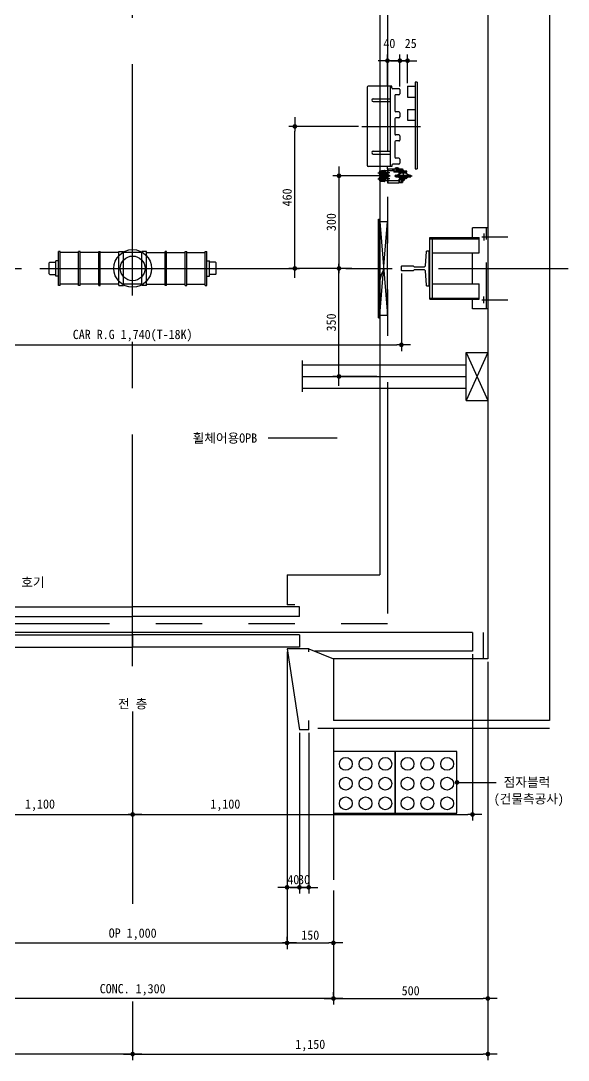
# Model space of a CAD drawing. Extents: x -9109 to 174251, y 57759 to 115528.
# Drawn here: x 144363 to 146136, y 110092 to 113459 of the extents above; entities that cross this region are included whole.
import ezdxf
from ezdxf.enums import TextEntityAlignment as Align

# ---------------------------------------------------------------- set-up
doc = ezdxf.new("R2010")
doc.units = 0
doc.header["$LTSCALE"] = 600
doc.header["$MEASUREMENT"] = 0
for name, pattern in [('CENTER', [2, 1.25, -0.25, 0.25, -0.25]), ('HIDDEN', [0.375, 0.25, -0.125]), ('PHANTOM', [2.5, 1.25, -0.25, 0.25, -0.25, 0.25, -0.25])]:
    doc.linetypes.add(name, pattern=pattern)
doc.layers.get('0').update_dxf_attribs({"linetype": 'CONTINUOUS'})
for name, color, linetype in [('1', 3, 'CONTINUOUS'), ('2', 4, 'HIDDEN'), ('3', 1, 'CENTER'), ('4', 6, 'PHANTOM'), ('6', 2, 'CONTINUOUS'), ('7', 7, 'CONTINUOUS'), ('A-DIMS', 7, 'CONTINUOUS')]:
    doc.layers.add(name, color=color, linetype=linetype)
doc.layers.add('A-MKXS-LEAD', color=7, linetype='CONTINUOUS', lineweight=25)
doc.layers.add('A-MKXS-TEXT1', color=3, linetype='CONTINUOUS', lineweight=25)
doc.styles.add('HY울릉도L', font='')
doc.styles.add('돋움체', font='')
doc.styles.get('HY울릉도L').set_extended_font_data('Dotum')
doc.styles.get('돋움체').set_extended_font_data('DotumChe')
doc.dimstyles.new('CDIM', dxfattribs={"dimtxt": 3, "dimasz": 1.5, "dimexe": 2, "dimexo": 1, "dimgap": 1, "dimtad": 1, "dimdec": 0, "dimrnd": 0.5, "dimzin": 0, "dimdsep": 32, "dimlunit": 6, "dimtxsty": 'HY울릉도L', "dimblk1": '_CIDOT', "dimblk2": '_CIDOT', "dimsah": 1, "dimcen": 5.5, "dimclrd": 2, "dimclre": 2, "dimclrt": 7, "dimadec": 0, "dimazin": 0, "dimtfac": 1, "dimtdec": 0, "dimtix": 1, "dimtmove": 2, "dimatfit": 1, "dimldrblk": '_CIDOT', "dimfxl": 1, "dimtolj": 1, "dimtzin": 0, "dimlwd": -1, "dimarcsym": 0})

# ---------------------------------------------------------------- blocks, each defined once
blk = doc.blocks.new('_CIDOT')
at = {"color": 0, "linetype": 'ByBlock'}
blk.add_line((2, 0), (-1, 0), dxfattribs=at)
at = {"color": 0, "linetype": 'ByBlock', "const_width": 0.5}
blk.add_lwpolyline([(-0.25, 0, 1), (0.25, 0, 1)], format="xyb", close=True, dxfattribs=at)
blk = doc.blocks.new('*D747')
at = {"layer": 'A-DIMS', "lineweight": -2, "transparency": 16777216}
for p, q in [((143855.5, 112639.6), (143855.5, 112389)), ((145595.5, 112639.6), (145595.5, 112389))]:
    blk.add_line(p, q, dxfattribs=at)
at = {"layer": 'A-DIMS', "transparency": 16777216}
blk.add_line((143870.5, 112409), (145580.5, 112409), dxfattribs=at)
at = {"layer": 'A-DIMS', "transparency": 16777216, "xscale": 15, "yscale": 15, "zscale": 15, "rotation": 180}
blk.add_blockref('_CIDOT', (143855.5, 112409), dxfattribs=at)
at = {"layer": 'A-DIMS', "transparency": 16777216, "xscale": 15, "yscale": 15, "zscale": 15}
blk.add_blockref('_CIDOT', (145595.5, 112409), dxfattribs=at)
at = {"layer": 'A-DIMS', "color": 3, "transparency": 16777216, "insert": (144725.5, 112438.7), "char_height": 30, "attachment_point": 5, "style": '돋움체'}
blk.add_mtext('\\A1;{\\C7;CAR R.G 1,740(T-18K)}', dxfattribs=at)
blk = doc.blocks.new('*D749')
at = {"layer": 'A-DIMS', "lineweight": -2, "transparency": 16777216}
for p, q in [((145540.5, 112956.6), (145373.5, 112956.6)), ((145435.3, 112656.6), (145373.5, 112656.6))]:
    blk.add_line(p, q, dxfattribs=at)
at = {"layer": 'A-DIMS', "transparency": 16777216}
blk.add_line((145393.5, 112941.6), (145393.5, 112671.6), dxfattribs=at)
at = {"layer": 'A-DIMS', "transparency": 16777216, "xscale": 15, "yscale": 15, "zscale": 15}
for p, rotation in [((145393.5, 112956.6), 90), ((145393.5, 112656.6), 270)]:
    blk.add_blockref('_CIDOT', p, dxfattribs=dict(at, rotation=rotation))
at = {"layer": 'A-DIMS', "color": 3, "transparency": 16777216, "insert": (145368.5, 112806.6), "char_height": 30, "attachment_point": 5, "rotation": 90, "style": '돋움체'}
blk.add_mtext('\\A1;300', dxfattribs=at)
blk = doc.blocks.new('*D750')
at = {"layer": 'A-DIMS', "lineweight": -2, "transparency": 16777216}
for p, q in [((145456.8, 113116.6), (145230.6, 113116.6)), ((145435.3, 112656.6), (145230.6, 112656.6))]:
    blk.add_line(p, q, dxfattribs=at)
at = {"layer": 'A-DIMS', "transparency": 16777216}
blk.add_line((145250.6, 112671.6), (145250.6, 113101.6), dxfattribs=at)
at = {"layer": 'A-DIMS', "transparency": 16777216, "xscale": 15, "yscale": 15, "zscale": 15}
for p, rotation in [((145250.6, 113116.6), 90), ((145250.6, 112656.6), 270)]:
    blk.add_blockref('_CIDOT', p, dxfattribs=dict(at, rotation=rotation))
at = {"layer": 'A-DIMS', "color": 3, "transparency": 16777216, "insert": (145225.6, 112886.6), "char_height": 30, "attachment_point": 5, "rotation": 90, "style": '돋움체'}
blk.add_mtext('\\A1;460', dxfattribs=at)
blk = doc.blocks.new('*D763')
at = {"layer": 'A-DIMS', "lineweight": -2, "transparency": 16777216}
for p, q in [((145225.5, 111364.6), (145225.5, 110451.6)), ((145375.5, 110641.6), (145375.5, 110451.6))]:
    blk.add_line(p, q, dxfattribs=at)
at = {"layer": 'A-DIMS', "transparency": 16777216}
blk.add_line((145240.5, 110471.6), (145360.5, 110471.6), dxfattribs=at)
at = {"layer": 'A-DIMS', "transparency": 16777216, "xscale": 15, "yscale": 15, "zscale": 15, "rotation": 180}
blk.add_blockref('_CIDOT', (145225.5, 110471.6), dxfattribs=at)
at = {"layer": 'A-DIMS', "transparency": 16777216, "xscale": 15, "yscale": 15, "zscale": 15}
blk.add_blockref('_CIDOT', (145375.5, 110471.6), dxfattribs=at)
at = {"layer": 'A-DIMS', "color": 3, "transparency": 16777216, "insert": (145300.5, 110496.6), "char_height": 30, "attachment_point": 5, "style": '돋움체'}
blk.add_mtext('\\A1;150', dxfattribs=at)
blk = doc.blocks.new('*D785')
at = {"layer": 'A-DIMS', "lineweight": -2, "transparency": 16777216}
for p, q in [((144075.5, 110641.6), (144075.5, 110271.6)), ((145375.5, 110641.6), (145375.5, 110271.6))]:
    blk.add_line(p, q, dxfattribs=at)
at = {"layer": 'A-DIMS', "transparency": 16777216}
blk.add_line((145360.5, 110291.6), (144090.5, 110291.6), dxfattribs=at)
at = {"layer": 'A-DIMS', "transparency": 16777216, "xscale": 15, "yscale": 15, "zscale": 15, "rotation": 180}
blk.add_blockref('_CIDOT', (144075.5, 110291.6), dxfattribs=at)
at = {"layer": 'A-DIMS', "transparency": 16777216, "xscale": 15, "yscale": 15, "zscale": 15}
blk.add_blockref('_CIDOT', (145375.5, 110291.6), dxfattribs=at)
at = {"layer": 'A-DIMS', "color": 3, "transparency": 16777216, "insert": (144725.5, 110319.5), "char_height": 30, "attachment_point": 5, "style": '돋움체'}
blk.add_mtext('\\A1;CONC. 1,300', dxfattribs=at)
blk = doc.blocks.new('*D764')
at = {"layer": 'A-DIMS', "lineweight": -2, "transparency": 16777216}
for p, q in [((144225.5, 110481.6), (144225.5, 110491.6)), ((145225.5, 110481.6), (145225.5, 110491.6))]:
    blk.add_line(p, q, dxfattribs=at)
at = {"layer": 'A-DIMS', "transparency": 16777216}
blk.add_line((144240.5, 110471.6), (145210.5, 110471.6), dxfattribs=at)
at = {"layer": 'A-DIMS', "transparency": 16777216, "xscale": 15, "yscale": 15, "zscale": 15, "rotation": 180}
blk.add_blockref('_CIDOT', (144225.5, 110471.6), dxfattribs=at)
at = {"layer": 'A-DIMS', "transparency": 16777216, "xscale": 15, "yscale": 15, "zscale": 15}
blk.add_blockref('_CIDOT', (145225.5, 110471.6), dxfattribs=at)
at = {"layer": 'A-DIMS', "color": 3, "transparency": 16777216, "insert": (144725.5, 110499.5), "char_height": 30, "attachment_point": 5, "style": '돋움체'}
blk.add_mtext('\\A1;OP 1,000', dxfattribs=at)
blk = doc.blocks.new('*D788')
at = {"layer": 'A-DIMS', "lineweight": -2, "transparency": 16777216}
for p, q in [((143575.5, 111381.6), (143575.5, 110091.6)), ((144725.5, 110281.4), (144725.5, 110091.6))]:
    blk.add_line(p, q, dxfattribs=at)
at = {"layer": 'A-DIMS', "transparency": 16777216}
blk.add_line((144710.5, 110111.6), (143590.5, 110111.6), dxfattribs=at)
at = {"layer": 'A-DIMS', "transparency": 16777216, "xscale": 15, "yscale": 15, "zscale": 15, "rotation": 180}
blk.add_blockref('_CIDOT', (143575.5, 110111.6), dxfattribs=at)
at = {"layer": 'A-DIMS', "transparency": 16777216, "xscale": 15, "yscale": 15, "zscale": 15}
blk.add_blockref('_CIDOT', (144725.5, 110111.6), dxfattribs=at)
at = {"layer": 'A-DIMS', "color": 3, "transparency": 16777216, "insert": (144150.5, 110139.4), "char_height": 30, "attachment_point": 5, "style": '돋움체'}
blk.add_mtext('\\A1;1,150', dxfattribs=at)
blk = doc.blocks.new('*D765')
at = {"layer": 'A-DIMS', "lineweight": -2, "transparency": 16777216}
for p, q in [((145875.5, 111381.6), (145875.5, 110271.6)), ((145375.5, 110301.6), (145375.5, 110311.6))]:
    blk.add_line(p, q, dxfattribs=at)
at = {"layer": 'A-DIMS', "transparency": 16777216}
blk.add_line((145390.5, 110291.6), (145860.5, 110291.6), dxfattribs=at)
at = {"layer": 'A-DIMS', "transparency": 16777216, "xscale": 15, "yscale": 15, "zscale": 15, "rotation": 180}
blk.add_blockref('_CIDOT', (145375.5, 110291.6), dxfattribs=at)
at = {"layer": 'A-DIMS', "transparency": 16777216, "xscale": 15, "yscale": 15, "zscale": 15}
blk.add_blockref('_CIDOT', (145875.5, 110291.6), dxfattribs=at)
at = {"layer": 'A-DIMS', "color": 3, "transparency": 16777216, "insert": (145625.5, 110316.6), "char_height": 30, "attachment_point": 5, "style": '돋움체'}
blk.add_mtext('\\A1;500', dxfattribs=at)
blk = doc.blocks.new('*D768')
at = {"layer": 'A-DIMS', "lineweight": -2, "transparency": 16777216}
for p, q in [((145265.5, 111151.8), (145265.5, 110631.6)), ((145295.5, 111151.8), (145295.5, 110631.6))]:
    blk.add_line(p, q, dxfattribs=at)
at = {"layer": 'A-DIMS', "transparency": 16777216}
for p, q in [((145250.5, 110651.6), (145235.5, 110651.6)), ((145265.5, 110651.6), (145295.5, 110651.6)), ((145310.5, 110651.6), (145325.5, 110651.6))]:
    blk.add_line(p, q, dxfattribs=at)
at = {"layer": 'A-DIMS', "transparency": 16777216, "xscale": 15, "yscale": 15, "zscale": 15}
blk.add_blockref('_CIDOT', (145265.5, 110651.6), dxfattribs=at)
at = {"layer": 'A-DIMS', "transparency": 16777216, "xscale": 15, "yscale": 15, "zscale": 15, "rotation": 180}
blk.add_blockref('_CIDOT', (145295.5, 110651.6), dxfattribs=at)
at = {"layer": 'A-DIMS', "color": 3, "transparency": 16777216, "insert": (145280.5, 110676.6), "char_height": 30, "attachment_point": 5, "style": '돋움체'}
blk.add_mtext('\\A1;30', dxfattribs=at)
blk = doc.blocks.new('*D769')
at = {"layer": 'A-DIMS', "lineweight": -2, "transparency": 16777216}
for p, q in [((145225.5, 111414.6), (145225.5, 110631.6)), ((145265.5, 111151.8), (145265.5, 110631.6))]:
    blk.add_line(p, q, dxfattribs=at)
at = {"layer": 'A-DIMS', "transparency": 16777216}
for p, q in [((145210.5, 110651.6), (145195.5, 110651.6)), ((145265.5, 110651.6), (145225.5, 110651.6)), ((145280.5, 110651.6), (145295.5, 110651.6))]:
    blk.add_line(p, q, dxfattribs=at)
at = {"layer": 'A-DIMS', "transparency": 16777216, "xscale": 15, "yscale": 15, "zscale": 15}
blk.add_blockref('_CIDOT', (145225.5, 110651.6), dxfattribs=at)
at = {"layer": 'A-DIMS', "transparency": 16777216, "xscale": 15, "yscale": 15, "zscale": 15, "rotation": 180}
blk.add_blockref('_CIDOT', (145265.5, 110651.6), dxfattribs=at)
at = {"layer": 'A-DIMS', "color": 3, "transparency": 16777216, "insert": (145245.5, 110676.6), "char_height": 30, "attachment_point": 5, "style": '돋움체'}
blk.add_mtext('\\A1;40', dxfattribs=at)
blk = doc.blocks.new('18K(89)')
at = {"layer": '1'}
blk.add_lwpolyline([(5.6, -57, 0.396891), (8.1, -54.6), (10.8, -8), (14.1, -4.8), (47.8, -4.8), (51, -8), (88, -8), (89, -7), (89, 7), (88, 8), (51, 8), (47.8, 4.7), (14.1, 4.7), (10.8, 8), (8.1, 54.6, 0.396891), (5.6, 57), (0, 57), (0, -57)], format="xyb", close=True, dxfattribs=at)
blk = doc.blocks.new('6본(GM2)')
at = {"layer": '2'}
for p, q in [((-240, -55), (-240, 55)), ((-235, 55), (-240, 55)), ((-235, -55), (-235, 55)), ((-175, 51), (-235, 51)), ((-175, -55), (-175, 55)), ((-170, 55), (-175, 55)), ((-170, -55), (-170, 55)), ((-110, 51), (-170, 51)), ((-110, -55), (-110, 55)), ((-110, 55), (-105, 55)), ((-105, -55), (-105, 55)), ((-45, 51), (-105, 51)), ((-45, -55), (-45, 55)), ((-45, 55), (-30, 55)), ((-30, -55), (-30, 55)), ((30, 51), (-30, 51)), ((30, -55), (30, 55)), ((45, 55), (30, 55)), ((45, -55), (45, 55)), ((45, 51), (105, 51)), ((105, -55), (105, 55)), ((110, 55), (105, 55)), ((110, -55), (110, 55)), ((110, 51), (170, 51)), ((170, -55), (170, 55)), ((170, 55), (175, 55)), ((175, -55), (175, 55)), ((175, 51), (235, 51)), ((235, -55), (235, 55)), ((235, 55), (240, 55)), ((240, -55), (240, 55)), ((-270, 18), (-268, 20)), ((-270, -18), (-270, 18)), ((-268, 20), (-248.8, 20)), ((-248.8, -25), (-248.8, 25)), ((-240, 25), (-248.8, 25)), ((240, 25), (248.8, 25)), ((248.8, -25), (248.8, 25)), ((268, 20), (248.8, 20)), ((270, 18), (268, 20)), ((270, -18), (270, 18)), ((-268, -20), (-270, -18)), ((-268, -20), (-248.8, -20)), ((-240, -25), (-248.8, -25)), ((240, -25), (248.8, -25)), ((268, -20), (248.8, -20)), ((268, -20), (270, -18)), ((-235, -55), (-240, -55)), ((-175, -51), (-235, -51)), ((-170, -55), (-175, -55)), ((-110, -51), (-170, -51)), ((-110, -55), (-105, -55)), ((-45, -51), (-105, -51)), ((-45, -55), (-30, -55)), ((30, -51), (-30, -51)), ((45, -55), (30, -55)), ((45, -51), (105, -51)), ((110, -55), (105, -55)), ((110, -51), (170, -51)), ((170, -55), (175, -55)), ((175, -51), (235, -51)), ((235, -55), (240, -55))]:
    blk.add_line(p, q, dxfattribs=at)
at = {"layer": '3'}
blk.add_line((-300, 0), (270, 0), dxfattribs=at)
blk = doc.blocks.new('GMCP')
for p, q in [((-35, -77.5), (-35, 77.5)), ((-35, 77.5), (35, 77.5)), ((-35, -77.5), (35, -77.5))]:
    blk.add_line(p, q)
at = {"layer": '1'}
for p, q in [((35, 77.5), (-35, -77.5)), ((-35, 77.5), (35, -77.5))]:
    blk.add_line(p, q, dxfattribs=at)
at = {"layer": '4'}
for p, q in [((-565, -49.7), (-565, 52)), ((-565, 37.5), (-35, 37.5)), ((-565, 0), (-35, 0)), ((-565, -37.5), (-35, -37.5))]:
    blk.add_line(p, q, dxfattribs=at)
blk = doc.blocks.new('*D770')
at = {"layer": 'A-DIMS', "lineweight": -2, "transparency": 16777216}
for p, q in [((145411.3, 112656.6), (145373.5, 112656.6)), ((145515.5, 112306.6), (145373.5, 112306.6))]:
    blk.add_line(p, q, dxfattribs=at)
at = {"layer": 'A-DIMS', "transparency": 16777216}
blk.add_line((145393.5, 112321.6), (145393.5, 112641.6), dxfattribs=at)
at = {"layer": 'A-DIMS', "transparency": 16777216, "xscale": 15, "yscale": 15, "zscale": 15}
for p, rotation in [((145393.5, 112656.6), 90), ((145393.5, 112306.6), 270)]:
    blk.add_blockref('_CIDOT', p, dxfattribs=dict(at, rotation=rotation))
at = {"layer": 'A-DIMS', "color": 3, "transparency": 16777216, "insert": (145368.5, 112481.6), "char_height": 30, "attachment_point": 5, "rotation": 90, "style": '돋움체'}
blk.add_mtext('\\A1;350', dxfattribs=at)
blk = doc.blocks.new('*D771')
at = {"layer": 'A-DIMS', "lineweight": -2, "transparency": 16777216}
for p, q in [((145875.5, 111381.6), (145875.5, 110091.6)), ((144725.5, 110281.4), (144725.5, 110091.6))]:
    blk.add_line(p, q, dxfattribs=at)
at = {"layer": 'A-DIMS', "transparency": 16777216}
blk.add_line((144740.5, 110111.6), (145860.5, 110111.6), dxfattribs=at)
at = {"layer": 'A-DIMS', "transparency": 16777216, "xscale": 15, "yscale": 15, "zscale": 15, "rotation": 180}
blk.add_blockref('_CIDOT', (144725.5, 110111.6), dxfattribs=at)
at = {"layer": 'A-DIMS', "transparency": 16777216, "xscale": 15, "yscale": 15, "zscale": 15}
blk.add_blockref('_CIDOT', (145875.5, 110111.6), dxfattribs=at)
at = {"layer": 'A-DIMS', "color": 3, "transparency": 16777216, "insert": (145300.5, 110139.4), "char_height": 30, "attachment_point": 5, "style": '돋움체'}
blk.add_mtext('\\A1;1,150', dxfattribs=at)
blk = doc.blocks.new('*D774')
at = {"layer": 'A-DIMS', "lineweight": -2, "transparency": 16777216}
for p, q in [((143625.5, 111406.6), (143625.5, 110867.6)), ((144725.5, 111221.2), (144725.5, 110867.6))]:
    blk.add_line(p, q, dxfattribs=at)
at = {"layer": 'A-DIMS', "transparency": 16777216}
blk.add_line((143640.5, 110887.6), (144710.5, 110887.6), dxfattribs=at)
at = {"layer": 'A-DIMS', "transparency": 16777216, "xscale": 15, "yscale": 15, "zscale": 15, "rotation": 180}
blk.add_blockref('_CIDOT', (143625.5, 110887.6), dxfattribs=at)
at = {"layer": 'A-DIMS', "transparency": 16777216, "xscale": 15, "yscale": 15, "zscale": 15}
blk.add_blockref('_CIDOT', (144725.5, 110887.6), dxfattribs=at)
at = {"layer": 'A-DIMS', "color": 3, "transparency": 16777216, "insert": (144425.5, 110917.6), "char_height": 30, "attachment_point": 5, "style": '돋움체'}
blk.add_mtext('\\A1;1,100', dxfattribs=at)
blk = doc.blocks.new('*D775')
at = {"layer": 'A-DIMS', "lineweight": -2, "transparency": 16777216}
for p, q in [((145825.5, 111406.6), (145825.5, 110867.6)), ((144725.5, 111221.2), (144725.5, 110867.6))]:
    blk.add_line(p, q, dxfattribs=at)
at = {"layer": 'A-DIMS', "transparency": 16777216}
blk.add_line((144740.5, 110887.6), (145810.5, 110887.6), dxfattribs=at)
at = {"layer": 'A-DIMS', "transparency": 16777216, "xscale": 15, "yscale": 15, "zscale": 15, "rotation": 180}
blk.add_blockref('_CIDOT', (144725.5, 110887.6), dxfattribs=at)
at = {"layer": 'A-DIMS', "transparency": 16777216, "xscale": 15, "yscale": 15, "zscale": 15}
blk.add_blockref('_CIDOT', (145825.5, 110887.6), dxfattribs=at)
at = {"layer": 'A-DIMS', "color": 3, "transparency": 16777216, "insert": (145025.5, 110917.6), "char_height": 30, "attachment_point": 5, "style": '돋움체'}
blk.add_mtext('\\A1;1,100', dxfattribs=at)
blk = doc.blocks.new('35')
at = {"layer": '2'}
blk.add_line((-35, 0), (-35, -85), dxfattribs=at)
blk = doc.blocks.new('CBR')
for p, q in [((0, 131.2), (-50, 131.2)), ((-50, 100), (-50, 131.2)), ((-28, 50), (-28, 100)), ((-50, -50), (-50, 50)), ((-28, -100), (-28, -50)), ((-50, -131.2), (-50, -100)), ((0, -131.2), (-50, -131.2))]:
    blk.add_line(p, q)
at = {"layer": '1', "color": 7}
for p, q in [((-13.5, 113.1), (-13.5, 90.5)), ((64.2, 100.9), (-19.7, 100.9)), ((-13.5, -113.1), (-13.5, -90.5)), ((64.2, -102.8), (-19.7, -102.8))]:
    blk.add_line(p, q, dxfattribs=at)
at = {"layer": '2'}
blk.add_line((-4, -131.2), (-4, 131.2), dxfattribs=at)
blk = doc.blocks.new('*D993')
at = {"layer": 'A-DIMS', "lineweight": -2, "transparency": 16777216}
for p, q in [((145550.5, 113245.9), (145550.5, 113349.5)), ((145590.5, 113245.9), (145590.5, 113349.5))]:
    blk.add_line(p, q, dxfattribs=at)
at = {"layer": 'A-DIMS', "transparency": 16777216}
for p, q in [((145535.5, 113329.5), (145520.5, 113329.5)), ((145590.5, 113329.5), (145550.5, 113329.5)), ((145605.5, 113329.5), (145620.5, 113329.5))]:
    blk.add_line(p, q, dxfattribs=at)
at = {"layer": 'A-DIMS', "transparency": 16777216, "xscale": 15, "yscale": 15, "zscale": 15}
blk.add_blockref('_CIDOT', (145550.5, 113329.5), dxfattribs=at)
at = {"layer": 'A-DIMS', "transparency": 16777216, "xscale": 15, "yscale": 15, "zscale": 15, "rotation": 180}
blk.add_blockref('_CIDOT', (145590.5, 113329.5), dxfattribs=at)
at = {"layer": 'A-DIMS', "color": 3, "transparency": 16777216, "insert": (145556.5, 113385.3), "char_height": 30, "attachment_point": 5, "style": '돋움체'}
blk.add_mtext('\\A1;40', dxfattribs=at)
blk = doc.blocks.new('*D994')
at = {"layer": 'A-DIMS', "lineweight": -2, "transparency": 16777216}
for p, q in [((145590.5, 113245.8), (145590.5, 113349.5)), ((145615.5, 113256.6), (145615.5, 113349.5))]:
    blk.add_line(p, q, dxfattribs=at)
at = {"layer": 'A-DIMS', "transparency": 16777216}
for p, q in [((145575.5, 113329.5), (145560.5, 113329.5)), ((145590.5, 113329.5), (145615.5, 113329.5)), ((145630.5, 113329.5), (145645.5, 113329.5))]:
    blk.add_line(p, q, dxfattribs=at)
at = {"layer": 'A-DIMS', "transparency": 16777216, "xscale": 15, "yscale": 15, "zscale": 15}
blk.add_blockref('_CIDOT', (145590.5, 113329.5), dxfattribs=at)
at = {"layer": 'A-DIMS', "transparency": 16777216, "xscale": 15, "yscale": 15, "zscale": 15, "rotation": 180}
blk.add_blockref('_CIDOT', (145615.5, 113329.5), dxfattribs=at)
at = {"layer": 'A-DIMS', "color": 3, "transparency": 16777216, "insert": (145625.7, 113385.3), "char_height": 30, "attachment_point": 5, "style": '돋움체'}
blk.add_mtext('\\A1;25', dxfattribs=at)
blk = doc.blocks.new('HOPB')
at = {"color": 7}
for p, q in [((-4, -160), (-4, 160)), ((-4, -160), (-4, 160)), ((0, -160), (0, 160)), ((0, -160), (0, 160)), ((25, -152), (25, 152))]:
    blk.add_line(p, q, dxfattribs=at)
for p, q in [((-4, 160), (0, 160)), ((0, 152), (25, 152)), ((-4, -160), (0, -160)), ((0, -152), (25, -152))]:
    blk.add_line(p, q)
at = {"layer": '1'}
for p, q in [((0, 152), (25, -152)), ((0, -152), (25, 152))]:
    blk.add_line(p, q, dxfattribs=at)

msp = doc.modelspace()

# ---------------------------------------------------------------- linework, layer by layer
for p, q in [((146075.5, 114491.6), (146075.5, 111191.6)), ((145875.5, 114291.6), (145875.5, 111391.6)), ((145525.5, 113763.6), (145525.5, 111663.6)), ((145525.5, 112971.1), (145525.5, 112972.6)), ((145526, 112973.1), (145541, 112974)), ((145570.6, 112972.5), (145530.6, 112972.5)), ((145530.6, 112972.5), (145530.6, 112968.4)), ((145535.6, 112968.4), (145530.6, 112968.4)), ((145530.8, 112969.5), (145541, 112970)), ((145530.8, 112968.3), (145542.2, 112968.8)), ((145531.2, 112970.5, 1.1), (145531.6, 112970.1, 1.1)), ((145531.6, 112970.1, 1.1), (145531.6, 112967.9, 1.1)), ((145535.6, 112968.4), (145535.6, 112963.4)), ((145541, 112975), (145542.2, 112975)), ((145541, 112974), (145541, 112975)), ((145541, 112971.2), (145542.2, 112971.2)), ((145541, 112970), (145541, 112971.2)), ((145542.2, 112956.8), (145542.2, 112975)), ((145543.8, 112972.5), (145543.8, 112959.3)), ((145550, 112979.6), (145550, 112933.6)), ((145550, 112979.6), (145585, 112979.6)), ((145551.6, 112972.5), (145551.6, 112940.2)), ((145566.6, 112979.1), (145566.6, 112975.9)), ((145566.6, 112979.1), (145589, 112979.1)), ((145566.6, 112975.9), (145570.6, 112975.9)), ((145570.6, 112979.1), (145570.6, 112968.4)), ((145612.6, 112971.6), (145570.6, 112971.6)), ((145612.6, 112968.4), (145570.6, 112968.4)), ((145575.1, 112982.1), (145586.1, 112982.1)), ((145575.1, 112982.1), (145575.1, 112979.1)), ((145579.1, 112979.1), (145579.1, 112971.6)), ((145579.1, 112975.9), (145587.1, 112975.9)), ((145579.1, 112974.9), (145587.1, 112974.9)), ((145580.1, 112971.5), (145580.1, 112976.8)), ((145587.1, 112977.8), (145581.1, 112977.8)), ((145587.1, 112970.5), (145581.1, 112970.5)), ((145586.1, 112982.1), (145586.1, 112979.1)), ((145587.1, 112978.7), (145587.1, 112971.6)), ((145587.1, 112978.7), (145595.1, 112978.7)), ((145587.1, 112970.5), (145587.1, 112977.8)), ((145587.1, 112975.7), (145592.1, 112975.7)), ((145587.1, 112972.7), (145592.1, 112972.7)), ((145587.1, 112968.4), (145587.1, 112964.5)), ((145589, 112979.1), (145589, 112978.7)), ((145592.1, 112972.7), (145592.1, 112975.7)), ((145595.1, 112978.7), (145598.6, 112978.7)), ((145595.1, 112978.7), (145595.1, 112971.6)), ((145595.1, 112968.4), (145595.1, 112966.4)), ((145607.1, 112968.4), (145596.1, 112968.4)), ((145596.1, 112968.4), (145596.1, 112966.4)), ((145598.6, 112978.7), (145598.6, 112971.6)), ((145607.1, 112968.4), (145607.1, 112966.4)), ((145612.6, 112968.4), (145612.6, 112971.6)), ((145640.5, 112979.4), (145646.5, 112979.4)), ((145525.5, 112959.3), (145525.5, 112960.7)), ((145525.5, 112952), (145525.5, 112953.5)), ((145525.5, 112940.2), (145525.5, 112941.6)), ((145526, 112958.8), (145541, 112957.8)), ((145526, 112954), (145541, 112954.9)), ((145526, 112939.7), (145541, 112938.7)), ((145529.9, 112966.7, 1.1), (145527.3, 112966.7, 1.1)), ((145529.9, 112965.2, 1.1), (145527.3, 112965.2, 1.1)), ((145529.9, 112947.6, 1.1), (145527.3, 112947.6, 1.1)), ((145529.9, 112946.1, 1.1), (145527.3, 112946.1, 1.1)), ((145529.9, 112966.7, 1.1), (145529.9, 112965.2, 1.1)), ((145529.9, 112947.6, 1.1), (145529.9, 112946.1, 1.1)), ((145535.6, 112963.4), (145530.6, 112963.4)), ((145530.6, 112963.4), (145530.6, 112959.3)), ((145551.6, 112959.3), (145530.6, 112959.3)), ((145551.6, 112953.4), (145530.6, 112953.4)), ((145530.6, 112953.4), (145530.6, 112949.3)), ((145535.6, 112949.3), (145530.6, 112949.3)), ((145530.6, 112944.3), (145530.6, 112940.2)), ((145535.6, 112944.3), (145530.6, 112944.3)), ((145587.1, 112940.2), (145530.6, 112940.2)), ((145530.8, 112963.6), (145542.2, 112963)), ((145530.8, 112962.3), (145541, 112961.8)), ((145530.8, 112950.4), (145541, 112950.9)), ((145530.8, 112949.2), (145542.2, 112949.7)), ((145530.8, 112944.5), (145542.2, 112943.9)), ((145530.8, 112943.2), (145541, 112942.7)), ((145531.2, 112961.3, 1.1), (145531.6, 112961.7, 1.1)), ((145531.2, 112951.4, 1.1), (145531.6, 112951, 1.1)), ((145531.2, 112942.2, 1.1), (145531.6, 112942.6, 1.1)), ((145543.1, 112967.9, 0.3), (145531.6, 112967.9, 4.2)), ((145543.1, 112963.9, 0.3), (145531.6, 112963.9, 4.2)), ((145531.6, 112963.9, 1.1), (145531.6, 112961.7, 1.1)), ((145531.6, 112951, 1.1), (145531.6, 112948.8, 1.1)), ((145543.1, 112948.8, 0.3), (145531.6, 112948.8, 4.2)), ((145543.1, 112944.8, 0.3), (145531.6, 112944.8, 4.2)), ((145531.6, 112944.8, 1.1), (145531.6, 112942.6, 1.1)), ((145535.6, 112949.3), (145535.6, 112944.3)), ((145543.2, 112957.5, 1.4), (145540, 112957.5, 1.4)), ((145543.2, 112955.6, 1.4), (145540, 112955.6, 1.4)), ((145541, 112960.7), (145541, 112961.8)), ((145541, 112960.7), (145542.2, 112960.7)), ((145541, 112956.8), (145541, 112957.8)), ((145541, 112956.8), (145542.2, 112956.8)), ((145541, 112955.9), (145542.2, 112955.9)), ((145541, 112954.9), (145541, 112955.9)), ((145541, 112952.1), (145542.2, 112952.1)), ((145541, 112950.9), (145541, 112952.1)), ((145541, 112941.6), (145541, 112942.7)), ((145541, 112941.6), (145542.2, 112941.6)), ((145541, 112937.7), (145541, 112938.7)), ((145541, 112937.7), (145542.2, 112937.7)), ((145542.2, 112937.7), (145542.2, 112955.9)), ((145543.6, 112967.4), (145543.1, 112967.9)), ((145543.6, 112964.4), (145543.1, 112963.9)), ((145543.6, 112948.3), (145543.1, 112948.8)), ((145543.6, 112945.3), (145543.1, 112944.8)), ((145543.2, 112955.6, 1.4), (145543.2, 112957.5, 1.4)), ((145543.6, 112964.4), (145543.6, 112967.4)), ((145543.6, 112945.3), (145543.6, 112948.3)), ((145543.8, 112953.4), (145543.8, 112940.2)), ((145544.9, 112962.3, 1.4), (145545.4, 112961.8, 1.4)), ((145544.9, 112950.9, 1.4), (145545.4, 112951.4, 1.4)), ((145545.4, 112959.1, 1.4), (145545.4, 112961.8, 1.4)), ((145546.1, 112959.1, 5.1), (145545.4, 112959.1, 5.3)), ((145545.4, 112951.4, 1.4), (145545.4, 112954.1, 1.4)), ((145546.1, 112954.1, 5.1), (145545.4, 112954.1, 5.3)), ((145547.4, 112959.1, 4.7), (145547, 112959.1, 4.8)), ((145547.4, 112954.1, 4.7), (145547, 112954.1, 4.8)), ((145554.8, 112959.1, 1.7), (145548.4, 112959.1, 4.3)), ((145554.8, 112954.1, 1.7), (145548.4, 112954.1, 4.3)), ((145555.4, 112958.5, 1.4), (145554.8, 112959.1, 1.4)), ((145555.4, 112954.7, 1.4), (145554.8, 112954.1, 1.4)), ((145555.4, 112958.5, 1.4), (145555.4, 112954.7, 1.4)), ((145576.6, 112958.1), (145576.6, 112954.6)), ((145577.6, 112959.1), (145625.6, 112959.1)), ((145577.6, 112953.6), (145625.6, 112953.6)), ((145587.1, 112964.5), (145591.9, 112964.5)), ((145587.1, 112945.9), (145595.1, 112945.9)), ((145587.1, 112945.9), (145587.1, 112934.5)), ((145610.6, 112966.4), (145592.6, 112966.4)), ((145592.6, 112966.4), (145592.6, 112965.1)), ((145610.6, 112965.4), (145592.6, 112965.4)), ((145592.6, 112947.7), (145592.6, 112946.4)), ((145610.6, 112947.4), (145592.6, 112947.4)), ((145610.6, 112946.4), (145592.6, 112946.4)), ((145595.1, 112946.4), (145595.1, 112934.5)), ((145596.1, 112946.4), (145596.1, 112945.4)), ((145607.1, 112945.4), (145596.1, 112945.4)), ((145606.1, 112944.9), (145597.1, 112944.9)), ((145597.1, 112944.9), (145597.1, 112944.4)), ((145606.1, 112944.4), (145597.1, 112944.4)), ((145598.6, 112945.4), (145598.6, 112944.9)), ((145598.6, 112944.4), (145598.6, 112942.4)), ((145599.6, 112941.4), (145598.6, 112942.4)), ((145598.6, 112942.2), (145598.6, 112934.5)), ((145603.6, 112941.4), (145599.6, 112941.4)), ((145604.6, 112942.4), (145603.6, 112941.4)), ((145604.6, 112945.4), (145604.6, 112944.9)), ((145604.6, 112944.4), (145604.6, 112942.4)), ((145606.1, 112944.9), (145606.1, 112944.4)), ((145607.1, 112946.4), (145607.1, 112945.4)), ((145610.6, 112966.4), (145610.6, 112965.1)), ((145610.6, 112947.7), (145610.6, 112946.4)), ((145626.6, 112958.1), (145626.6, 112954.6)), ((145550, 112933.6), (145585, 112933.6)), ((145587.1, 112934.5), (145595.1, 112934.5)), ((145595.1, 112934.5), (145598.6, 112934.5)), ((145225.5, 111663.6), (145225.5, 111566.6)), ((145225.5, 111663.6), (145525.5, 111663.6)), ((144185.5, 111560.6), (144725.5, 111560.6)), ((145265.5, 111560.6), (144725.5, 111560.6)), ((145250.5, 111566.6), (145225.5, 111566.6)), ((145265.5, 111528.6), (145265.5, 111560.6)), ((145825.5, 111476.6), (143625.5, 111476.6)), ((145825.5, 111476.6), (145825.5, 111416.6)), ((145295.5, 111424.6), (145375.5, 111391.6)), ((145375.5, 111391.6), (145375.5, 111191.6))]:
    msp.add_line(p, q)
at = {"color": 0}
for p, q in [((145484.5, 113243.6), (145484.5, 112989.6)), ((145564.5, 113246.6), (145487.5, 113246.6)), ((145559.5, 113246.6), (145559.5, 112986.6)), ((145564.5, 113241.8), (145564.5, 113246.6)), ((145587.5, 113238.8), (145567.5, 113238.8)), ((145587.5, 113238.8), (145577.5, 113238.8)), ((145615.5, 113246.6), (145615.5, 113211.6)), ((145615.5, 113246.6), (145640.5, 113246.6)), ((145646.5, 113260.1), (145640.5, 113260.1)), ((145640.5, 113260.1), (145640.5, 112979.4)), ((145640.5, 113246.6), (145640.5, 113211.6)), ((145646.5, 113260.1), (145646.5, 112979.4)), ((145504, 113206.1), (145559.5, 113206.1)), ((145574.5, 113216.4), (145574.5, 113166.8)), ((145587.5, 113219.4), (145577.5, 113219.4)), ((145587.5, 113219.4), (145577.5, 113219.4)), ((145590.5, 113235.8), (145590.5, 113222.4)), ((145615.5, 113211.6), (145640.5, 113211.6)), ((145504, 113197.1), (145559.5, 113197.1)), ((145615.5, 113171.6), (145615.5, 113136.6)), ((145615.5, 113171.6), (145640.5, 113171.6)), ((145640.5, 113171.6), (145640.5, 113136.6)), ((145574.5, 113141.4), (145574.5, 113091.8)), ((145587.5, 113163.8), (145577.5, 113163.8)), ((145587.5, 113144.4), (145577.5, 113144.4)), ((145590.5, 113160.8), (145590.5, 113147.4)), ((145615.5, 113136.6), (145640.5, 113136.6)), ((145587.5, 113088.8), (145577.5, 113088.8)), ((145587.5, 113069.4), (145577.5, 113069.4)), ((145590.5, 113085.8), (145590.5, 113072.4)), ((145504, 113036.1), (145559.5, 113036.1)), ((145574.5, 113066.4), (145574.5, 113016.8)), ((145504, 113027.1), (145559.5, 113027.1)), ((145587.5, 113013.8), (145577.5, 113013.8)), ((145590.5, 113010.8), (145590.5, 112997.4)), ((145564.5, 112986.6), (145487.5, 112986.6)), ((145564.5, 112991.4), (145564.5, 112986.6)), ((145587.5, 112994.4), (145567.5, 112994.4))]:
    msp.add_line(p, q, dxfattribs=at)
at = {"color": 3}
msp.add_line((145595.5, 112631.3), (145595.5, 112475.3), dxfattribs=at)
at = {"color": 7}
for p, q in [((144725.5, 111528.6), (144725.5, 111560.6)), ((144725.5, 111528.6), (144725.5, 111560.6)), ((144725.5, 111528.6), (144725.5, 111560.6)), ((144725.5, 111528.6), (144725.5, 111560.6)), ((144185.5, 111528.6), (144725.5, 111528.6)), ((145265.5, 111528.6), (144725.5, 111528.6)), ((144185.5, 111469.6), (144725.5, 111469.6)), ((145265.5, 111469.6), (144725.5, 111469.6)), ((144725.5, 111469.6), (144725.5, 111429.6)), ((144725.5, 111469.6), (144725.5, 111429.6)), ((145265.5, 111469.6), (145265.5, 111429.6)), ((144185.5, 111429.6), (144725.5, 111429.6)), ((145265.5, 111429.6), (144725.5, 111429.6)), ((145225.5, 111424.6), (145265.5, 111161.8)), ((145295.5, 111424.6), (145225.5, 111424.6)), ((145295.5, 111424.6), (145295.5, 111422.6)), ((145295.5, 111414.6), (145295.5, 111424.6)), ((145295.5, 111422.6), (145295.5, 111424.6)), ((145825.5, 111416.6), (145314.9, 111416.6)), ((145295.5, 111161.8), (145295.5, 111191.8)), ((145295.5, 111161.8), (145265.5, 111161.8))]:
    msp.add_line(p, q, dxfattribs=at)
at = {"color": 7, "linetype": 'Continuous'}
msp.add_line((145875.5, 111391.6), (145375.5, 111391.6), dxfattribs=at)
at = {"color": 6}
for points in [[(145575.5, 111091.6), (145375.5, 111091.6), (145375.5, 110891.6), (145575.5, 110891.6)], [(145775.5, 111091.6), (145575.5, 111091.6), (145575.5, 110891.6), (145775.5, 110891.6)]]:
    msp.add_lwpolyline(points, close=True, dxfattribs=at)
at = {"color": 251}
for centre in [(145415.5, 111051.6), (145479.5, 111051.6), (145543.5, 111051.6), (145615.5, 111051.6), (145679.5, 111051.6), (145743.5, 111051.6), (145415.5, 110987.6), (145479.5, 110987.6), (145543.5, 110987.6), (145615.5, 110987.6), (145679.5, 110987.6), (145743.5, 110987.6), (145415.5, 110923.6), (145479.5, 110923.6), (145543.5, 110923.6), (145615.5, 110923.6), (145679.5, 110923.6), (145743.5, 110923.6)]:
    msp.add_circle(centre, 20.8, dxfattribs=at)
at = {"color": 0}
for centre, radius, start, end in [((145487.5, 113243.6), 3, 90, 180), ((145567.5, 113241.8), 3, 180, 270), ((145587.5, 113235.8), 3, 0, 90), ((145504, 113201.6), 4.5, 90, 270), ((145577.5, 113216.4), 3, 90, 180), ((145587.5, 113222.4), 3, 270, 0), ((145577.5, 113166.8), 3, 180, 270), ((145577.5, 113141.4), 3, 90, 180), ((145587.5, 113160.8), 3, 0, 90), ((145587.5, 113147.4), 3, 270, 0), ((145577.5, 113091.8), 3, 180, 270), ((145577.5, 113066.4), 3, 90, 180), ((145587.5, 113085.8), 3, 0, 90), ((145587.5, 113072.4), 3, 270, 0), ((145504, 113031.6), 4.5, 90, 270), ((145577.5, 113016.8), 3, 180, 270), ((145587.5, 113010.8), 3, 0, 90), ((145487.5, 112989.6), 3, 180, 270), ((145567.5, 112991.4), 3, 90, 180), ((145587.5, 112997.4), 3, 270, 0)]:
    msp.add_arc(centre, radius, start, end, dxfattribs=at)
for centre, radius, start, end in [((145528.5, 112965.9), 5.96, 119.7974, 240.2026), ((145526, 112972.6), 0.5, 93.0857, 180), ((145530.8, 112965.9), 3.56, 90, 270), ((145531.8, 112965.9, 1.1), 4.61, 97.8828, 170.5269), ((145581.1, 112976.8), 1, 90, 180), ((145581.1, 112971.5), 1, 180, 270), ((145528.5, 112946.8), 5.96, 119.7974, 240.2026), ((145526, 112959.3), 0.5, 180, 266.9143), ((145526, 112953.5), 0.5, 93.0857, 180), ((145526, 112940.2), 0.5, 180, 266.9143), ((145530.8, 112946.8), 3.56, 90, 270), ((145531.8, 112965.9, 1.1), 4.61, 189.4731, 262.1172), ((145531.8, 112946.8, 1.1), 4.61, 97.8828, 170.5269), ((145531.8, 112946.8, 1.1), 4.61, 189.4731, 262.1172), ((145530.8, 112965.9), 2.36, 90, 270), ((145530.8, 112946.8), 2.36, 90, 270), ((145545.7, 112956.6, 1.4), 5.77, 97.8828, 170.5269), ((145545.7, 112956.6, 1.4), 5.77, 189.4731, 262.1172), ((145577.6, 112958.1), 1, 90, 180), ((145577.6, 112954.6), 1, 180, 270), ((145574, 112990.4), 31.5, 276.7434, 306.4626), ((145574, 112922.4), 31.5, 53.5374, 83.2566), ((145629.3, 112990.4), 31.5, 233.5374, 263.2566), ((145629.3, 112922.4), 31.5, 96.7434, 126.4626), ((145625.6, 112958.1), 1, 0, 90), ((145625.6, 112954.6), 1, 270, 0)]:
    msp.add_arc(centre, radius, start, end)
at = {"layer": '1', "color": 3}
for p, q in [((145532.4, 112966, 1.1), (145531.8, 112969.6, 1.1)), ((145531.8, 112969.6, 1.1), (145531.8, 112967.9, 1.1)), ((145531.8, 112969.6, 1.1), (145532.6, 112969.6, 1.1)), ((145532.6, 112969.6, 1.1), (145533.1, 112966, 1.1)), ((145533.2, 112970.8), (145534, 112970.8)), ((145533.2, 112960.8), (145533.2, 112970.8)), ((145534, 112970.8), (145534, 112960.8)), ((145531.6, 112967.9, 1.1), (145531.6, 112963.9, 1.1)), ((145543.6, 112967.4), (145531.6, 112967.4, 1.1)), ((145543.6, 112964.4), (145531.6, 112964.4, 1.1)), ((145531.6, 112948.8, 1.1), (145531.6, 112944.8, 1.1)), ((145543.6, 112948.3), (145531.6, 112948.3, 1.1)), ((145543.6, 112945.3), (145531.6, 112945.3, 1.1)), ((145531.8, 112965.9, 1.1), (145532.5, 112965.9, 1.1)), ((145532.4, 112962.2, 1.1), (145531.8, 112965.9, 1.1)), ((145532.4, 112946.9, 1.1), (145531.8, 112950.5, 1.1)), ((145531.8, 112950.5, 1.1), (145531.8, 112948.8, 1.1)), ((145531.8, 112950.5, 1.1), (145532.6, 112950.5, 1.1)), ((145531.8, 112946.8, 1.1), (145532.5, 112946.8, 1.1)), ((145532.4, 112943.1, 1.1), (145531.8, 112946.8, 1.1)), ((145533.1, 112966, 1.1), (145532.4, 112966, 1.1)), ((145533.1, 112962.2, 1.1), (145532.4, 112962.2, 1.1)), ((145533.1, 112946.9, 1.1), (145532.4, 112946.9, 1.1)), ((145533.1, 112943.1, 1.1), (145532.4, 112943.1, 1.1)), ((145532.5, 112965.9, 1.1), (145533.1, 112962.2, 1.1)), ((145532.5, 112946.8, 1.1), (145533.1, 112943.1, 1.1)), ((145532.6, 112950.5, 1.1), (145533.1, 112946.9, 1.1)), ((145533.1, 112962.2, 1.1), (145533.1, 112963.9, 1.1)), ((145533.1, 112943.1, 1.1), (145533.1, 112944.8, 1.1)), ((145533.2, 112960.8), (145534, 112960.8)), ((145533.2, 112951.7), (145534, 112951.7)), ((145533.2, 112941.7), (145533.2, 112951.7)), ((145533.2, 112941.7), (145534, 112941.7)), ((145534, 112951.7), (145534, 112941.7)), ((145545.4, 112954.1, 1.4), (145545.4, 112959.1, 1.4)), ((145546, 112958.5, 1.4), (145545.4, 112958.5, 1.4)), ((145546.2, 112954.7, 1.4), (145545.4, 112954.7, 1.4)), ((145546.4, 112961.3), (145545.7, 112956.6)), ((145545.7, 112956.6), (145546.6, 112956.6)), ((145546.5, 112956.5), (145545.7, 112951.9)), ((145545.7, 112951.9), (145545.7, 112954.1)), ((145545.7, 112951.9), (145546.7, 112951.9)), ((145547.3, 112961.3), (145546.4, 112961.3)), ((145547.4, 112956.5), (145546.5, 112956.5)), ((145546.6, 112956.6), (145547.3, 112961.3)), ((145546.7, 112951.9), (145547.4, 112956.5)), ((145547.4, 112958.5, 1.4), (145546.9, 112958.5, 1.4)), ((145547.4, 112954.7, 1.4), (145547.1, 112954.7, 1.4)), ((145547.3, 112961.3), (145547.3, 112959.1)), ((145547.4, 112963), (145547.4, 112950.5)), ((145547.4, 112963), (145548.4, 112963)), ((145547.4, 112950.5), (145548.4, 112950.5)), ((145548.4, 112950.5), (145548.4, 112963)), ((145555.4, 112958.5, 1.4), (145548.4, 112958.5, 1.4)), ((145555.4, 112954.7, 1.4), (145548.4, 112954.7, 1.4))]:
    msp.add_line(p, q, dxfattribs=at)
at = {"layer": '1'}
for p, q in [((145687.5, 112556.6), (145687.5, 112756.6)), ((145687.5, 112756.6), (145847.5, 112756.6)), ((145687.5, 112752.6), (145847.5, 112752.6)), ((145696.6, 112556.6), (145696.6, 112756.6)), ((145696.6, 112706.6), (145847.5, 112706.6)), ((145696.6, 112606.6), (145847.5, 112606.6)), ((145687.5, 112560.6), (145847.5, 112560.6)), ((145687.5, 112556.6), (145847.5, 112556.6))]:
    msp.add_line(p, q, dxfattribs=at)
for radius in [61, 40]:
    msp.add_circle((144725.5, 112656.6), radius, dxfattribs=at)
at = {"layer": '2'}
for p, q in [((145526.7, 112970.7), (145526.7, 112971.4)), ((145527.2, 112971.9), (145542.2, 112972.9)), ((145551.6, 112979.6), (145551.6, 112933.6)), ((145587.1, 112975.7), (145595.1, 112975.7)), ((145587.1, 112972.7), (145595.1, 112972.7)), ((145590, 112938.6), (145590, 112974.6)), ((145526.7, 112960.4), (145526.7, 112961.2)), ((145526.7, 112951.6), (145526.7, 112952.3)), ((145526.7, 112941.3), (145526.7, 112942.1)), ((145527.2, 112959.9), (145542.2, 112958.9)), ((145527.2, 112952.8), (145542.2, 112953.8)), ((145527.2, 112940.8), (145542.2, 112939.8))]:
    msp.add_line(p, q, dxfattribs=at)
for centre, radius, start, end in [((145528.5, 112965.9), 4.76, 115.4695, 244.5305), ((145526.2, 112970.7), 0.5, 295.4695, 0), ((145527.2, 112971.4), 0.5, 93.6982, 180), ((145585, 112974.6), 5, 0, 90), ((145528.5, 112946.8), 4.76, 115.4695, 244.5305), ((145526.2, 112961.2), 0.5, 0, 64.5305), ((145526.2, 112951.6), 0.5, 295.4695, 0), ((145526.2, 112942.1), 0.5, 0, 64.5305), ((145527.2, 112960.4), 0.5, 180, 266.3018), ((145527.2, 112952.3), 0.5, 93.6982, 180), ((145527.2, 112941.3), 0.5, 180, 266.3018), ((145585, 112938.6), 5, 270, 0)]:
    msp.add_arc(centre, radius, start, end, dxfattribs=at)
at = {"layer": '3'}
for p, q in [((144725.5, 111368.5), (144725.5, 114551.6)), ((145467.3, 113116.6), (145657, 113116.6)), ((145530.8, 112972.4), (145530.8, 112957.8)), ((145580.6, 112984.4), (145580.6, 112976.6)), ((145585.4, 112974.2), (145596.9, 112974.2)), ((145585.9, 112974.2), (145593.5, 112974.2)), ((145601.6, 112975.5), (145601.6, 112939.7)), ((145519, 112965.9), (145544.1, 112965.9)), ((145519, 112946.8), (145544.1, 112946.8)), ((145557.7, 112946.8), (145526.2, 112946.8)), ((145526.4, 112965.9), (145545, 112965.9)), ((145526.4, 112946.8), (145545, 112946.8)), ((145557.7, 112965.9), (145526.5, 112965.9)), ((145530.8, 112953.3), (145530.8, 112938.7)), ((145538.9, 112956.6), (145557.2, 112956.6, 1.4)), ((145558.7, 112956.6), (145546.2, 112956.6)), ((145547.2, 112956.6), (145558.8, 112956.6)), ((145573.5, 112956.4), (145630.2, 112956.4)), ((143315.5, 112656.6), (146135.5, 112656.6))]:
    msp.add_line(p, q, dxfattribs=at)
at = {"layer": '4'}
for p, q in [((145550.5, 113788.6), (145550.5, 111506.6)), ((145550, 112979.6, -1.2), (145550, 112986.6)), ((143900.5, 111506.6), (145550.5, 111506.6)), ((146075.5, 111166.6), (145295.5, 111166.6))]:
    msp.add_line(p, q, dxfattribs=at)
at = {"layer": '6', "color": 3}
msp.add_line((145595.5, 112628.6), (145595.5, 112472.6), dxfattribs=at)
at = {"layer": '7'}
msp.add_line((146075.5, 111191.6), (145375.5, 111191.6), dxfattribs=at)
at = {"layer": 'A-DIMS'}
for p, q in [((144725.5, 111207.2), (144725.5, 110597.7)), ((145375.5, 111167.6), (145375.5, 110675.6))]:
    msp.add_line(p, q, dxfattribs=at)
at = {"layer": 'A-MKXS-LEAD'}
msp.add_line((145387.5, 112106.4), (145164.6, 112106.4), dxfattribs=at)
msp.add_lwpolyline([(145538, 112656.6, 0, 10, 0), (145523, 112616.2, 0, 0, 0), (145387.5, 112106.4, 0, 0, 0)], format="xyseb", dxfattribs=at)
at = {"layer": 'A-MKXS-LEAD', "const_width": 7.5}
msp.add_lwpolyline([(145771.8, 110991.6, 1), (145779.3, 110991.6, 1)], format="xyb", close=True, dxfattribs=at)
at = {"layer": 'A-MKXS-LEAD'}
msp.add_lwpolyline([(145775.6, 110991.6), (145902.6, 110991.6)], dxfattribs=at)

# ---------------------------------------------------------------- block references
for name, p in [('HOPB', (145525.5, 112656.6)), ('6본(GM2)', (144725.5, 112656.6)), ('GMCP', (145840.5, 112306.6))]:
    msp.add_blockref(name, p)
at = {"xscale": -1}
for name, p in [('18K(89)', (145684.5, 112656.6)), ('35', (145825.5, 111476.6))]:
    msp.add_blockref(name, p, dxfattribs=at)
at = {"layer": '1'}
msp.add_blockref('CBR', (145875.5, 112656.6), dxfattribs=at)

# ---------------------------------------------------------------- texts
at = {"layer": 'A-MKXS-TEXT1', "style": '돋움체'}
for s, p in [('휠체어용OPB', (144919.8, 112092)), ('호기', (144364.8, 111625)), ('점자블럭', (145926.7, 110977.4)), ('(건물측공사)', (145894.5, 110923.2))]:
    msp.add_text(s, height=30, dxfattribs=at).set_placement(p)
msp.add_text('전 층', height=30, dxfattribs=at).set_placement((144725.5, 111231.2), align=Align.CENTER)

# ---------------------------------------------------------------- dimensions: what is measured, and where the dimension line sits
at = {"layer": 'A-DIMS'}
for base, p1, p2, picture, middle in [((145550.5, 113329.5), (145590.5, 113235.9), (145550.5, 113235.9), '*D993', (145556.5, 113385.3)), ((144725.5, 110887.6), (143625.5, 111416.6), (144725.5, 111231.2), '*D774', (144425.5, 110917.6)), ((145825.5, 110887.6), (144725.5, 111231.2), (145825.5, 111416.6), '*D775', (145025.5, 110917.6))]:
    dim = msp.add_linear_dim(base=base, p1=p1, p2=p2, dimstyle='CDIM', override={"dimscale": 10, "dimtxsty": '돋움체', "dimclrd": 256, "dimclre": 256, "dimclrt": 3}, dxfattribs=at)
    dim.commit()
    dim.dimension.update_dxf_attribs({"geometry": picture, "text_midpoint": middle, "dimtype": 160})
dim = msp.add_linear_dim(base=(145615.5, 113329.5), p1=(145590.5, 113235.8), p2=(145615.5, 113246.6), angle=180, dimstyle='CDIM', override={"dimscale": 10, "dimtxsty": '돋움체', "dimclrd": 256, "dimclre": 256, "dimclrt": 3}, dxfattribs=at)
dim.commit()
dim.dimension.update_dxf_attribs({"geometry": '*D994', "text_midpoint": (145625.7, 113385.3), "dimtype": 160})
for base, p1, p2, angle, picture, middle in [((145250.6, 113116.6), (145445.3, 112656.6), (145466.8, 113116.6), 90, '*D750', (145225.6, 112886.6)), ((145393.5, 112656.6), (145550.5, 112956.6), (145445.3, 112656.6), 90, '*D749', (145368.5, 112806.6)), ((145393.5, 112656.6), (145525.5, 112306.6), (145421.3, 112656.6), 90, '*D770', (145368.5, 112481.6)), ((145225.5, 110651.6), (145265.5, 111161.8), (145225.5, 111424.6), 180, '*D769', (145245.5, 110676.6)), ((143575.5, 110111.6), (144725.5, 110291.4), (143575.5, 111391.6), 180, '*D788', (144150.5, 110139.4)), ((145375.5, 110471.6), (145225.5, 111374.6), (145375.5, 110651.6), 180, '*D763', (145300.5, 110496.6)), ((145295.5, 110651.6), (145265.5, 111161.8), (145295.5, 111161.8), 180, '*D768', (145280.5, 110676.6))]:
    dim = msp.add_linear_dim(base=base, p1=p1, p2=p2, angle=angle, dimstyle='CDIM', override={"dimscale": 10, "dimtxsty": '돋움체', "dimclrd": 256, "dimclre": 256, "dimclrt": 3}, dxfattribs=at)
    dim.commit()
    dim.dimension.update_dxf_attribs({"geometry": picture, "text_midpoint": middle})
for base, p1, p2, text, picture, middle in [((145595.5, 112409), (143855.5, 112649.6), (145595.5, 112649.6), '{\\C7;CAR R.G <>(T-18K)}', '*D747', (144725.5, 112438.7)), ((144075.5, 110291.6), (145375.5, 110651.6), (144075.5, 110651.6), 'CONC. <>', '*D785', (144725.5, 110319.5)), ((145225.5, 110471.6), (144225.5, 110471.6), (145225.5, 110471.6), 'OP <>', '*D764', (144725.5, 110499.5))]:
    dim = msp.add_linear_dim(base=base, p1=p1, p2=p2, text=text, dimstyle='CDIM', override={"dimscale": 10, "dimtxsty": '돋움체', "dimclrd": 256, "dimclre": 256, "dimclrt": 3}, dxfattribs=at)
    dim.commit()
    dim.dimension.update_dxf_attribs({"geometry": picture, "text_midpoint": middle})
for base, p1, picture, middle in [((145875.5, 110111.6), (144725.5, 110291.4), '*D771', (145300.5, 110139.4)), ((145875.5, 110291.6), (145375.5, 110291.6), '*D765', (145625.5, 110316.6))]:
    dim = msp.add_linear_dim(base=base, p1=p1, p2=(145875.5, 111391.6), dimstyle='CDIM', override={"dimscale": 10, "dimtxsty": '돋움체', "dimclrd": 256, "dimclre": 256, "dimclrt": 3}, dxfattribs=at)
    dim.commit()
    dim.dimension.update_dxf_attribs({"geometry": picture, "text_midpoint": middle})

doc.saveas('drawing.dxf')
